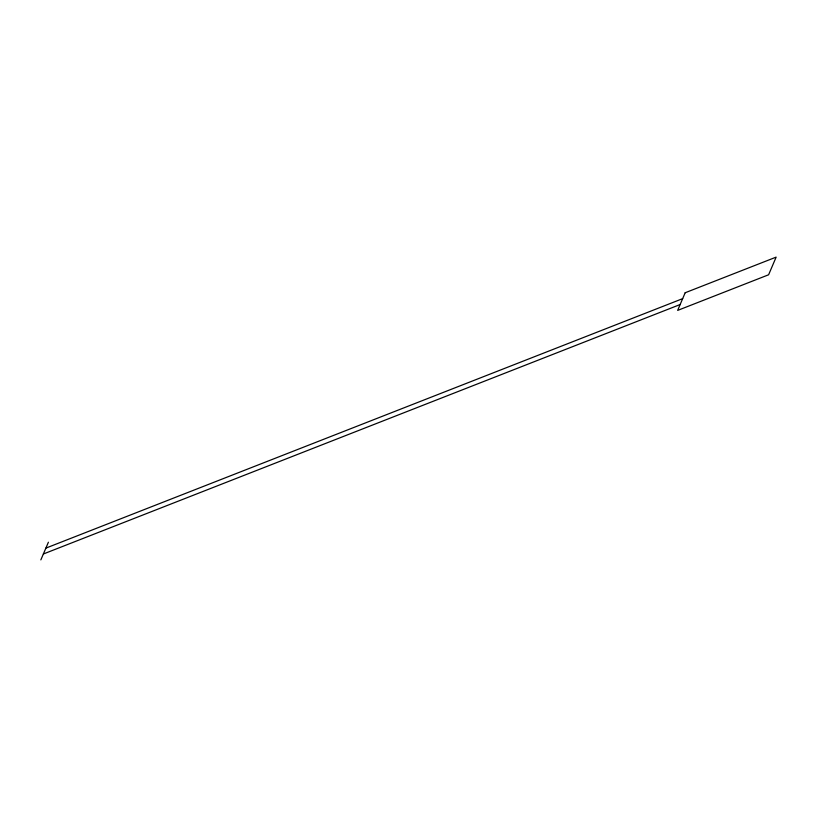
<?xml version="1.0" encoding="UTF-8"?>
<svg xmlns="http://www.w3.org/2000/svg" width="817" height="817" viewBox="0 0 817 817"><rect width="100%" height="100%" fill="white"/><g stroke="black" fill="none" stroke-linecap="round" stroke-linejoin="round"><path stroke-width="1.23" d="M40.85 559.88L48.397 542.222M45.885 548.115L682.665 298.644M43.362 553.997L680.153 304.527M685.177 292.752L677.64 310.409L768.603 274.778L776.15 257.12L685.177 292.752"/></g></svg>
